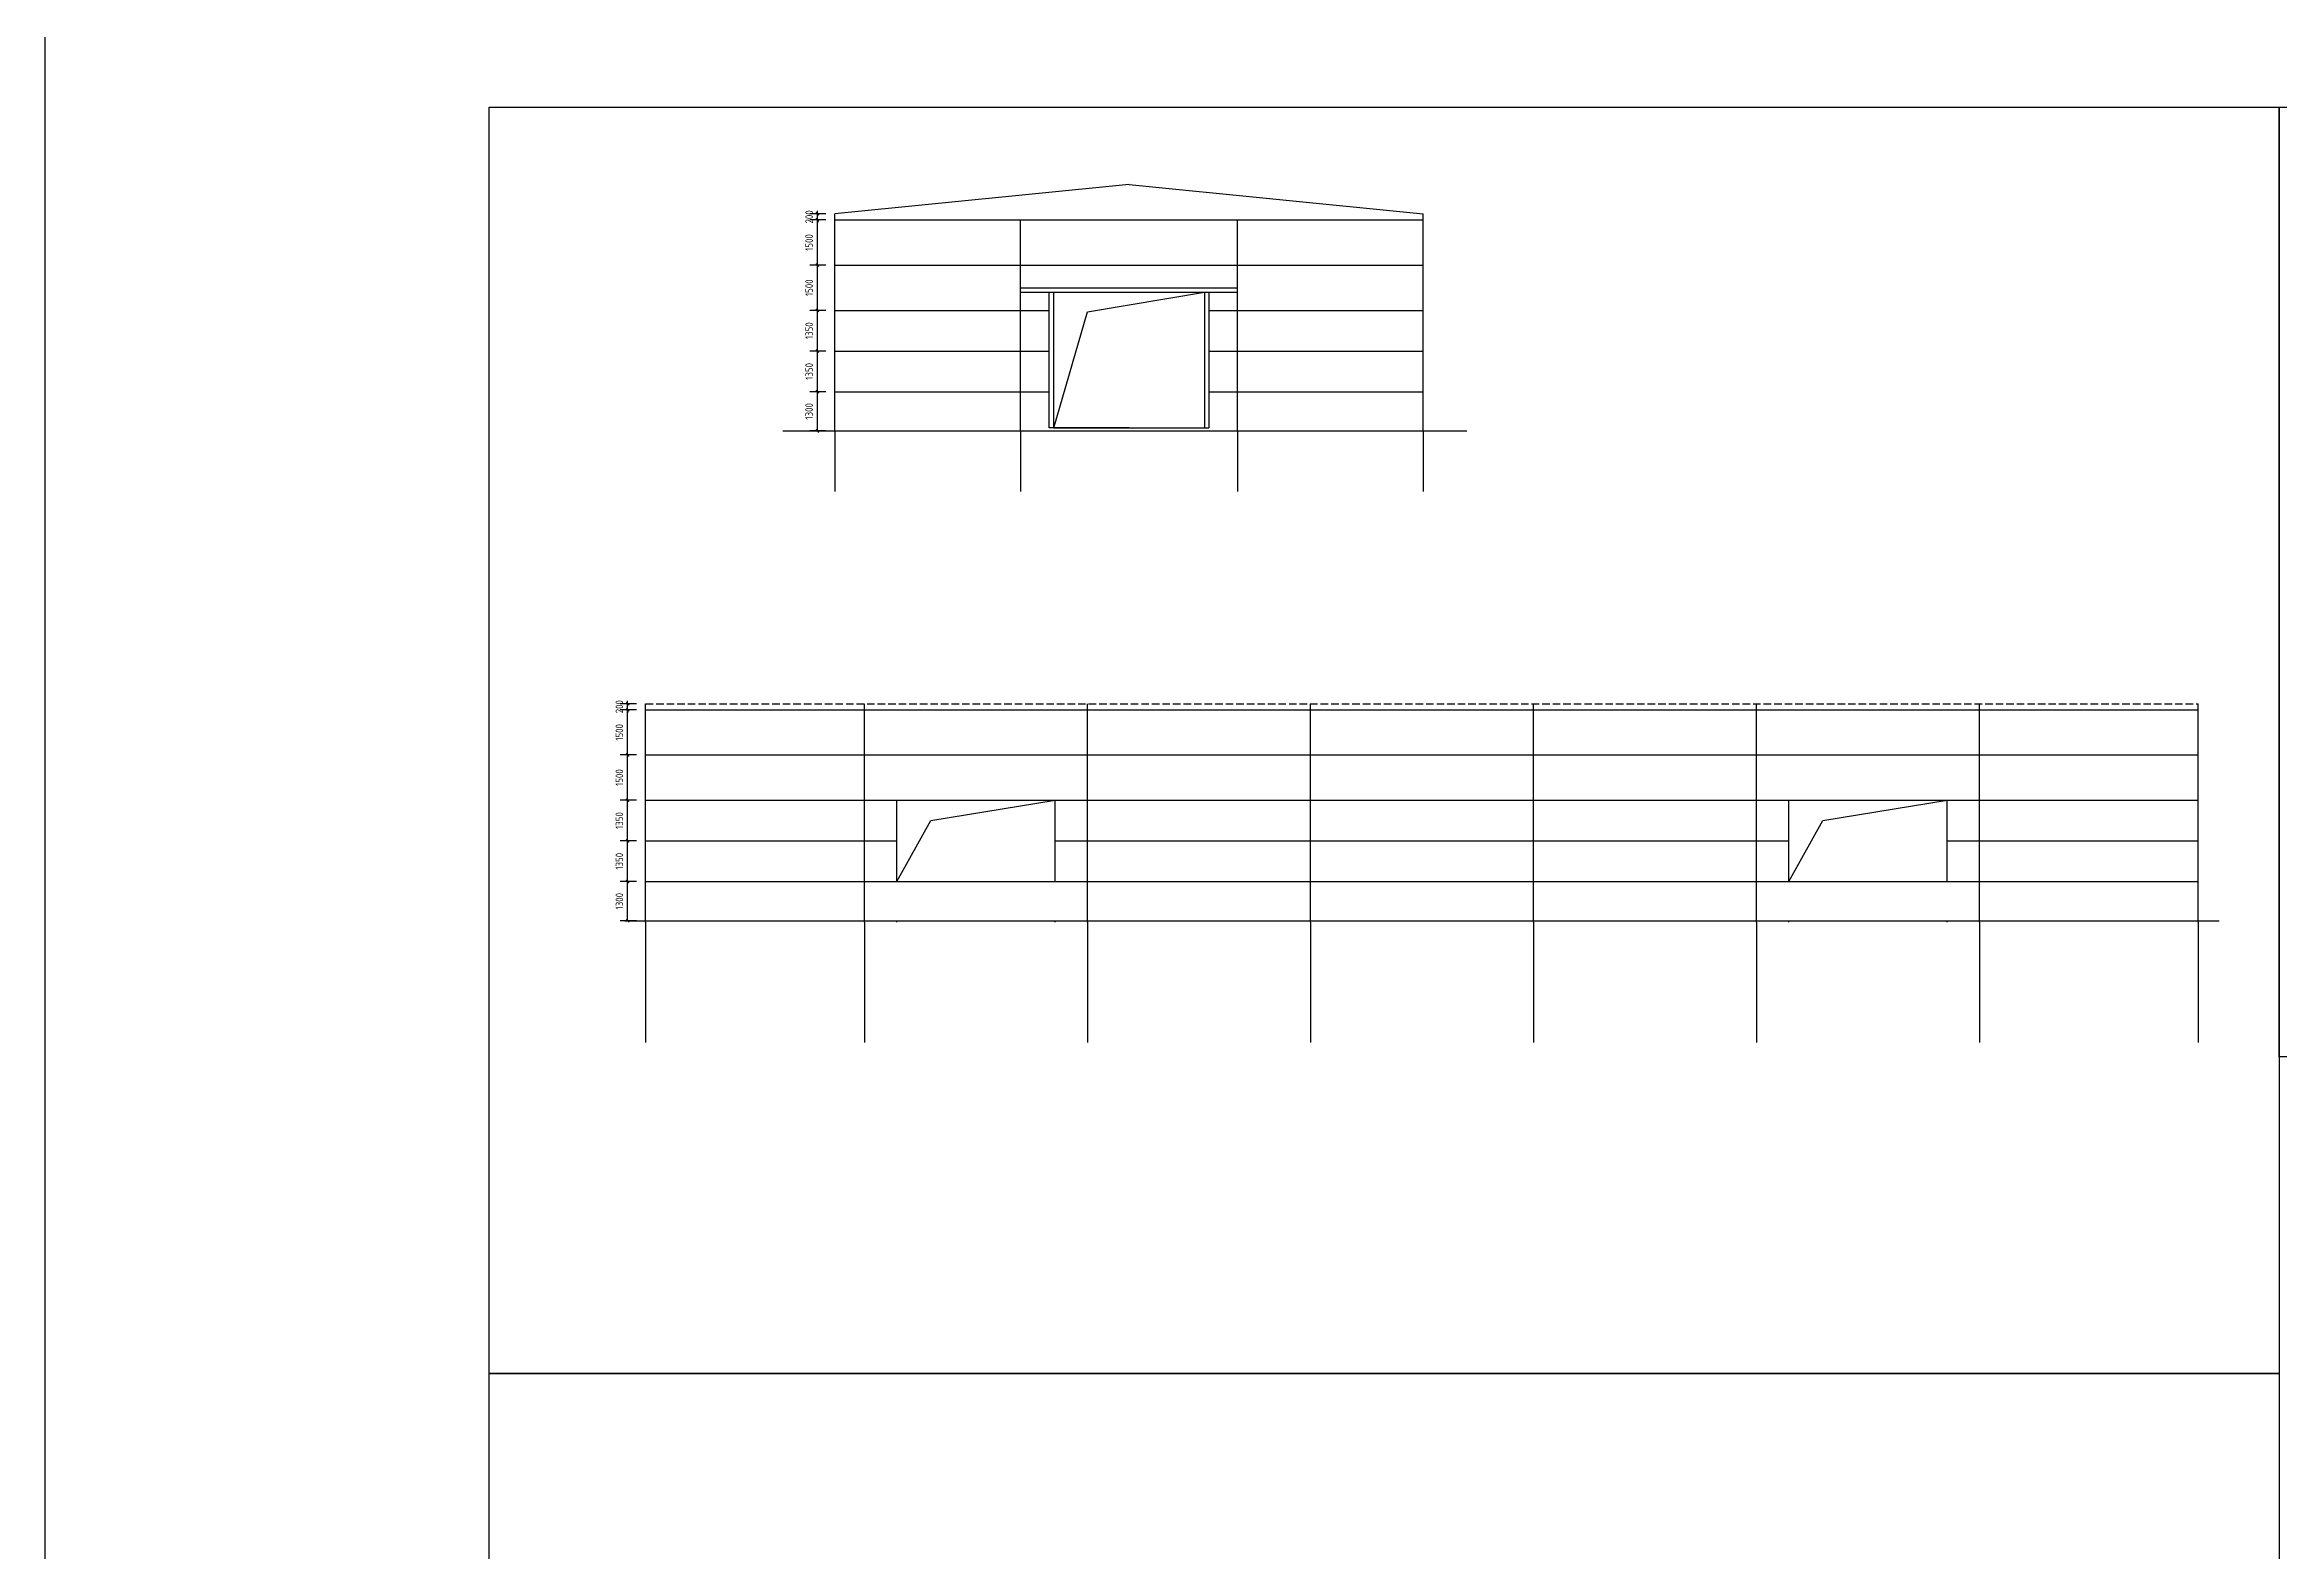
# Model space of a CAD drawing. Extents: x 810015 to 1451442, y -271755 to 145013.
# Drawn here: x 1023824 to 1097974, y 1030 to 51001 of the extents above; entities that cross this region are included whole.
import ezdxf

# ---------------------------------------------------------------- set-up
doc = ezdxf.new("R2010")
doc.units = 0
doc.header["$LTSCALE"] = 1000
doc.header["$MEASUREMENT"] = 0
doc.linetypes.add('DASH', pattern=[0.35, 0.25, -0.1])
doc.layers.add('AXIS', color=3, linetype='Continuous')
doc.layers.add('DOTE', color=1, linetype='Continuous')
doc.styles.get("Standard").update_dxf_attribs({"font": 'gbenor.shx', "bigfont": 'gbcbig.shx'})
doc.dimstyles.get("Standard").update_dxf_attribs({"dimscale": 100, "dimtxt": 2.5, "dimasz": 1, "dimexe": 2.5, "dimexo": 3, "dimgap": 1.5, "dimtad": 1, "dimdec": 0, "dimzin": 0, "dimdsep": 46, "dimtxsty": 'Standard', "dimblk": 'ARCHTICK', "dimcen": 0.09, "dimadec": 0, "dimazin": 0, "dimtfac": 1, "dimtdec": 0, "dimtix": 1, "dimtmove": 2, "dimatfit": 3, "dimfxl": 1, "dimtolj": 1, "dimtzin": 0, "dimarcsym": 0})

# ---------------------------------------------------------------- blocks, each defined once
blk = doc.blocks.new('_ArchTick')
at = {"color": 0, "linetype": 'ByBlock', "const_width": 0.4}
blk.add_lwpolyline([(-0.5, -0.5), (0.5, 0.5)], dxfattribs=at)
blk = doc.blocks.new('*D498')
at = {"color": 0, "lineweight": -2}
for p, q in [((1049745, 39490), (1049215, 39490)), ((1049465, 38190), (1049465, 39490)), ((1049745, 38190), (1049215, 38190))]:
    blk.add_line(p, q, dxfattribs=at)
at = {"layer": 'Defpoints', "color": 0}
for p in [(1049465, 39490), (1050045, 39490), (1050045, 38190)]:
    blk.add_point(p, dxfattribs=at)
at = {"color": 0, "lineweight": -2, "xscale": 100, "yscale": 100, "zscale": 100}
for p, rotation in [((1049465, 39490), 90), ((1049465, 38190), 270)]:
    blk.add_blockref('_ArchTick', p, dxfattribs=dict(at, rotation=rotation))
at = {"color": 0, "insert": (1049190, 38840), "char_height": 250, "attachment_point": 5, "rotation": 90}
blk.add_mtext('\\A1;1300', dxfattribs=at)
blk = doc.blocks.new('*D499')
at = {"color": 0, "lineweight": -2}
for p, q in [((1049745, 40840), (1049215, 40840)), ((1049465, 39490), (1049465, 40840)), ((1049745, 39490), (1049215, 39490))]:
    blk.add_line(p, q, dxfattribs=at)
at = {"layer": 'Defpoints', "color": 0}
for p in [(1049465, 40840), (1050045, 40840), (1050045, 39490)]:
    blk.add_point(p, dxfattribs=at)
at = {"color": 0, "lineweight": -2, "xscale": 100, "yscale": 100, "zscale": 100}
for p, rotation in [((1049465, 40840), 90), ((1049465, 39490), 270)]:
    blk.add_blockref('_ArchTick', p, dxfattribs=dict(at, rotation=rotation))
at = {"color": 0, "insert": (1049190, 40165), "char_height": 250, "attachment_point": 5, "rotation": 90}
blk.add_mtext('\\A1;1350', dxfattribs=at)
blk = doc.blocks.new('*D500')
at = {"color": 0, "lineweight": -2}
for p, q in [((1049745, 42190), (1049215, 42190)), ((1049465, 40840), (1049465, 42190)), ((1049745, 40840), (1049215, 40840))]:
    blk.add_line(p, q, dxfattribs=at)
at = {"layer": 'Defpoints', "color": 0}
for p in [(1049465, 42190), (1050045, 42190), (1050045, 40840)]:
    blk.add_point(p, dxfattribs=at)
at = {"color": 0, "lineweight": -2, "xscale": 100, "yscale": 100, "zscale": 100}
for p, rotation in [((1049465, 42190), 90), ((1049465, 40840), 270)]:
    blk.add_blockref('_ArchTick', p, dxfattribs=dict(at, rotation=rotation))
at = {"color": 0, "insert": (1049190, 41515), "char_height": 250, "attachment_point": 5, "rotation": 90}
blk.add_mtext('\\A1;1350', dxfattribs=at)
blk = doc.blocks.new('*D501')
at = {"color": 0, "lineweight": -2}
for p, q in [((1049745, 43690), (1049215, 43690)), ((1049465, 42190), (1049465, 43690)), ((1049745, 42190), (1049215, 42190))]:
    blk.add_line(p, q, dxfattribs=at)
at = {"layer": 'Defpoints', "color": 0}
for p in [(1049465, 43690), (1050045, 43690), (1050045, 42190)]:
    blk.add_point(p, dxfattribs=at)
at = {"color": 0, "lineweight": -2, "xscale": 100, "yscale": 100, "zscale": 100}
for p, rotation in [((1049465, 43690), 90), ((1049465, 42190), 270)]:
    blk.add_blockref('_ArchTick', p, dxfattribs=dict(at, rotation=rotation))
at = {"color": 0, "insert": (1049190, 42940), "char_height": 250, "attachment_point": 5, "rotation": 90}
blk.add_mtext('\\A1;1500', dxfattribs=at)
blk = doc.blocks.new('*D502')
at = {"color": 0, "lineweight": -2}
for p, q in [((1049745, 45190), (1049215, 45190)), ((1049465, 43690), (1049465, 45190)), ((1049745, 43690), (1049215, 43690))]:
    blk.add_line(p, q, dxfattribs=at)
at = {"layer": 'Defpoints', "color": 0}
for p in [(1049465, 45190), (1050045, 45190), (1050045, 43690)]:
    blk.add_point(p, dxfattribs=at)
at = {"color": 0, "lineweight": -2, "xscale": 100, "yscale": 100, "zscale": 100}
for p, rotation in [((1049465, 45190), 90), ((1049465, 43690), 270)]:
    blk.add_blockref('_ArchTick', p, dxfattribs=dict(at, rotation=rotation))
at = {"color": 0, "insert": (1049190, 44440), "char_height": 250, "attachment_point": 5, "rotation": 90}
blk.add_mtext('\\A1;1500', dxfattribs=at)
blk = doc.blocks.new('*D503')
at = {"color": 0, "lineweight": -2}
for p, q in [((1049745, 45390), (1049215, 45390)), ((1049465, 45390), (1049465, 45490)), ((1049465, 45190), (1049465, 45390)), ((1049745, 45190), (1049215, 45190)), ((1049465, 45190), (1049465, 45090))]:
    blk.add_line(p, q, dxfattribs=at)
at = {"layer": 'Defpoints', "color": 0}
for p in [(1049465, 45390), (1050045, 45390), (1050045, 45190)]:
    blk.add_point(p, dxfattribs=at)
at = {"color": 0, "lineweight": -2, "xscale": 100, "yscale": 100, "zscale": 100}
for p, rotation in [((1049465, 45390), 270), ((1049465, 45190), 90)]:
    blk.add_blockref('_ArchTick', p, dxfattribs=dict(at, rotation=rotation))
at = {"color": 0, "insert": (1049190, 45290), "char_height": 250, "attachment_point": 5, "rotation": 90}
blk.add_mtext('\\A1;200', dxfattribs=at)
blk = doc.blocks.new('*D504')
at = {"layer": 'AXIS', "color": 0, "lineweight": -2}
for p, q in [((1043463, 23242), (1042918, 23242)), ((1043168, 21942), (1043168, 23242)), ((1043463, 21942), (1042918, 21942))]:
    blk.add_line(p, q, dxfattribs=at)
at = {"layer": 'Defpoints', "color": 0}
for p in [(1043168, 23242), (1043763, 23242), (1043763, 21942)]:
    blk.add_point(p, dxfattribs=at)
at = {"layer": 'AXIS', "color": 0, "lineweight": -2, "xscale": 100, "yscale": 100, "zscale": 100}
for p, rotation in [((1043168, 23242), 90), ((1043168, 21942), 270)]:
    blk.add_blockref('_ArchTick', p, dxfattribs=dict(at, rotation=rotation))
at = {"layer": 'AXIS', "color": 0, "insert": (1042893, 22592), "char_height": 250, "attachment_point": 5, "rotation": 90}
blk.add_mtext('\\A1;1300', dxfattribs=at)
blk = doc.blocks.new('*D505')
at = {"layer": 'AXIS', "color": 0, "lineweight": -2}
for p, q in [((1043463, 24592), (1042918, 24592)), ((1043168, 23242), (1043168, 24592)), ((1043463, 23242), (1042918, 23242))]:
    blk.add_line(p, q, dxfattribs=at)
at = {"layer": 'Defpoints', "color": 0}
for p in [(1043168, 24592), (1043763, 24592), (1043763, 23242)]:
    blk.add_point(p, dxfattribs=at)
at = {"layer": 'AXIS', "color": 0, "lineweight": -2, "xscale": 100, "yscale": 100, "zscale": 100}
for p, rotation in [((1043168, 24592), 90), ((1043168, 23242), 270)]:
    blk.add_blockref('_ArchTick', p, dxfattribs=dict(at, rotation=rotation))
at = {"layer": 'AXIS', "color": 0, "insert": (1042893, 23917), "char_height": 250, "attachment_point": 5, "rotation": 90}
blk.add_mtext('\\A1;1350', dxfattribs=at)
blk = doc.blocks.new('*D506')
at = {"layer": 'AXIS', "color": 0, "lineweight": -2}
for p, q in [((1043463, 25942), (1042918, 25942)), ((1043168, 24592), (1043168, 25942)), ((1043463, 24592), (1042918, 24592))]:
    blk.add_line(p, q, dxfattribs=at)
at = {"layer": 'Defpoints', "color": 0}
for p in [(1043168, 25942), (1043763, 25942), (1043763, 24592)]:
    blk.add_point(p, dxfattribs=at)
at = {"layer": 'AXIS', "color": 0, "lineweight": -2, "xscale": 100, "yscale": 100, "zscale": 100}
for p, rotation in [((1043168, 25942), 90), ((1043168, 24592), 270)]:
    blk.add_blockref('_ArchTick', p, dxfattribs=dict(at, rotation=rotation))
at = {"layer": 'AXIS', "color": 0, "insert": (1042893, 25267), "char_height": 250, "attachment_point": 5, "rotation": 90}
blk.add_mtext('\\A1;1350', dxfattribs=at)
blk = doc.blocks.new('*D507')
at = {"layer": 'AXIS', "color": 0, "lineweight": -2}
for p, q in [((1043463, 27442), (1042918, 27442)), ((1043168, 25942), (1043168, 27442)), ((1043463, 25942), (1042918, 25942))]:
    blk.add_line(p, q, dxfattribs=at)
at = {"layer": 'Defpoints', "color": 0}
for p in [(1043168, 27442), (1043763, 27442), (1043763, 25942)]:
    blk.add_point(p, dxfattribs=at)
at = {"layer": 'AXIS', "color": 0, "lineweight": -2, "xscale": 100, "yscale": 100, "zscale": 100}
for p, rotation in [((1043168, 27442), 90), ((1043168, 25942), 270)]:
    blk.add_blockref('_ArchTick', p, dxfattribs=dict(at, rotation=rotation))
at = {"layer": 'AXIS', "color": 0, "insert": (1042893, 26692), "char_height": 250, "attachment_point": 5, "rotation": 90}
blk.add_mtext('\\A1;1500', dxfattribs=at)
blk = doc.blocks.new('*D508')
at = {"layer": 'AXIS', "color": 0, "lineweight": -2}
for p, q in [((1043463, 28942), (1042918, 28942)), ((1043168, 27442), (1043168, 28942)), ((1043463, 27442), (1042918, 27442))]:
    blk.add_line(p, q, dxfattribs=at)
at = {"layer": 'Defpoints', "color": 0}
for p in [(1043168, 28942), (1043763, 28942), (1043763, 27442)]:
    blk.add_point(p, dxfattribs=at)
at = {"layer": 'AXIS', "color": 0, "lineweight": -2, "xscale": 100, "yscale": 100, "zscale": 100}
for p, rotation in [((1043168, 28942), 90), ((1043168, 27442), 270)]:
    blk.add_blockref('_ArchTick', p, dxfattribs=dict(at, rotation=rotation))
at = {"layer": 'AXIS', "color": 0, "insert": (1042893, 28192), "char_height": 250, "attachment_point": 5, "rotation": 90}
blk.add_mtext('\\A1;1500', dxfattribs=at)
blk = doc.blocks.new('*D509')
at = {"layer": 'AXIS', "color": 0, "lineweight": -2}
for p, q in [((1043463, 29142), (1042918, 29142)), ((1043463, 28942), (1042918, 28942)), ((1043168, 29142), (1043168, 29242)), ((1043168, 28942), (1043168, 29142)), ((1043168, 28942), (1043168, 28842))]:
    blk.add_line(p, q, dxfattribs=at)
at = {"layer": 'Defpoints', "color": 0}
for p in [(1043168, 29142), (1043763, 29142), (1043763, 28942)]:
    blk.add_point(p, dxfattribs=at)
at = {"layer": 'AXIS', "color": 0, "lineweight": -2, "xscale": 100, "yscale": 100, "zscale": 100}
for p, rotation in [((1043168, 29142), 270), ((1043168, 28942), 90)]:
    blk.add_blockref('_ArchTick', p, dxfattribs=dict(at, rotation=rotation))
at = {"layer": 'AXIS', "color": 0, "insert": (1042893, 29042), "char_height": 250, "attachment_point": 5, "rotation": 90}
blk.add_mtext('\\A1;200', dxfattribs=at)

msp = doc.modelspace()

# ---------------------------------------------------------------- linework, layer by layer
for p, q in [((1023823.7, 145013.1), (1023823.7, -271755.3)), ((1023823.7, 145013.1), (1023823.7, -271755.3)), ((1023823.7, 93013.1), (1023823.7, -191755.3)), ((1059805.2, 46365.8), (1050045.2, 45389.8)), ((1059805.2, 46365.8), (1069565.2, 45389.8)), ((1056205.2, 42939.8), (1063405.2, 42939.8)), ((1056205.2, 42789.8), (1063405.2, 42789.8)), ((1057155.2, 38289.8), (1057155.2, 42789.8)), ((1057305.2, 38289.8), (1057305.2, 42789.8)), ((1058430.1, 42140.3), (1062305.2, 42789.8)), ((1062305.2, 42789.8), (1062305.2, 38289.8)), ((1062455.2, 42789.8), (1062455.2, 38289.8)), ((1057305.2, 38289.8), (1058430.1, 42140.3)), ((1048313.7, 38189.8), (1071012.8, 38189.8)), ((1059805.2, 38289.8), (1057155.2, 38289.8)), ((1057305.2, 38289.8), (1062455.2, 38289.8)), ((1052098.4, 23241.9), (1053223.7, 25271.9)), ((1053223.7, 25271.9), (1057348.4, 25941.9)), ((1081698.4, 23241.9), (1082823.7, 25271.9)), ((1082823.7, 25271.9), (1086948.4, 25941.9)), ((1043070.9, 21941.9), (1095975.4, 21941.9))]:
    msp.add_line(p, q)
at = {"color": 2}
for p, q in [((1050045.2, 45189.8), (1069565.2, 45189.8)), ((1050045.2, 43689.8), (1069565.2, 43689.8)), ((1050045.2, 42189.8), (1057155.2, 42189.8)), ((1062455.2, 42189.8), (1069565.2, 42189.8)), ((1050045.2, 40839.8), (1057155.2, 40839.8)), ((1062455.2, 40839.8), (1069565.2, 40839.8)), ((1050045.2, 39489.8), (1057155.2, 39489.8)), ((1062455.2, 39489.8), (1069565.2, 39489.8)), ((1043763.4, 28941.9), (1095283.4, 28941.9)), ((1043763.4, 27441.9), (1095283.4, 27441.9)), ((1043763.4, 25941.9), (1095283.4, 25941.9)), ((1043763.4, 24591.9), (1052098.4, 24591.9)), ((1057348.4, 24591.9), (1081698.4, 24591.9)), ((1086948.4, 24591.9), (1095283.4, 24591.9)), ((1043763.4, 23241.9), (1095283.4, 23241.9))]:
    msp.add_line(p, q, dxfattribs=at)
at = {"color": 1, "linetype": 'DASH'}
msp.add_line((1043763.4, 29141.9), (1095283.4, 29141.9), dxfattribs=at)
for points in [[(1038574.1, 48925.9), (1097974.1, 48925.9), (1097974.1, 6925.9), (1038574.1, 6925.9)], [(1097974.1, 48925.9), (1142524.1, 48925.9), (1142524.1, 17425.9), (1097974.1, 17425.9)], [(1038574.1, 6925.9), (1097974.1, 6925.9), (1097974.1, -35074.1), (1038574.1, -35074.1)]]:
    msp.add_lwpolyline(points, close=True)
at = {"layer": 'AXIS'}
for p, q in [((1050045.2, 38183.3), (1050045.2, 36183.3)), ((1056205.2, 38183.3), (1056205.2, 36183.3)), ((1063405.2, 38183.3), (1063405.2, 36183.3)), ((1069565.2, 38183.3), (1069565.2, 36183.3)), ((1043763.4, 21901.7), (1043763.4, 17901.7)), ((1051023.4, 21901.7), (1051023.4, 17901.7)), ((1058423.4, 21901.7), (1058423.4, 17901.7)), ((1065823.4, 21901.7), (1065823.4, 17901.7)), ((1073223.4, 21901.7), (1073223.4, 17901.7)), ((1080623.4, 21901.7), (1080623.4, 17901.7)), ((1088023.4, 21901.7), (1088023.4, 17901.7)), ((1095283.4, 21901.7), (1095283.4, 17901.7))]:
    msp.add_line(p, q, dxfattribs=at)
at = {"layer": 'DOTE'}
for p, q in [((1050045.2, 38183.3), (1050045.2, 45389.8)), ((1069565.2, 38183.3), (1069565.2, 45389.8)), ((1056205.2, 38183.3), (1056205.2, 45189.8)), ((1063405.2, 38183.3), (1063405.2, 45189.8)), ((1043763.4, 21901.7), (1043763.4, 29141.9)), ((1051023.4, 21901.7), (1051023.4, 29141.9)), ((1058423.4, 21901.7), (1058423.4, 29141.9)), ((1065823.4, 21901.7), (1065823.4, 29141.9)), ((1073223.4, 21901.7), (1073223.4, 29141.9)), ((1080623.4, 21901.7), (1080623.4, 29141.9)), ((1088023.4, 21901.7), (1088023.4, 29141.9)), ((1095283.4, 21901.7), (1095283.4, 29141.9)), ((1052098.4, 21901.7), (1052098.4, 21941.9)), ((1057348.4, 21901.7), (1057348.4, 21941.9)), ((1081698.4, 21901.7), (1081698.4, 21941.9)), ((1086948.4, 21901.7), (1086948.4, 21941.9))]:
    msp.add_line(p, q, dxfattribs=at)
at = {"layer": 'DOTE', "color": 0}
for p, q in [((1052098.4, 23241.9), (1052098.4, 25941.9)), ((1057348.4, 23241.9), (1057348.4, 25941.9)), ((1081698.4, 23241.9), (1081698.4, 25941.9)), ((1086948.4, 23241.9), (1086948.4, 25941.9))]:
    msp.add_line(p, q, dxfattribs=at)

# ---------------------------------------------------------------- dimensions: what is measured, and where the dimension line sits
at = {"color": 3}
for base, p1, p2, picture, middle in [((1049465.2, 45389.8), (1050045.2, 45189.8), (1050045.2, 45389.8), '*D503', (1049190.2, 45289.8)), ((1049465.2, 45189.8), (1050045.2, 43689.8), (1050045.2, 45189.8), '*D502', (1049190.2, 44439.8)), ((1049465.2, 43689.8), (1050045.2, 42189.8), (1050045.2, 43689.8), '*D501', (1049190.2, 42939.8)), ((1049465.2, 42189.8), (1050045.2, 40839.8), (1050045.2, 42189.8), '*D500', (1049190.2, 41514.8)), ((1049465.2, 40839.8), (1050045.2, 39489.8), (1050045.2, 40839.8), '*D499', (1049190.2, 40164.8)), ((1049465.2, 39489.8), (1050045.2, 38189.8), (1050045.2, 39489.8), '*D498', (1049190.2, 38839.8))]:
    dim = msp.add_linear_dim(base=base, p1=p1, p2=p2, angle=90, dimstyle='Standard', dxfattribs=at)
    dim.commit()
    dim.dimension.update_dxf_attribs({"geometry": picture, "text_midpoint": middle})
at = {"layer": 'AXIS'}
for base, p1, p2, picture, middle in [((1043168.1, 29141.9), (1043763.4, 28941.9), (1043763.4, 29141.9), '*D509', (1042893.1, 29041.9)), ((1043168.1, 28941.9), (1043763.4, 27441.9), (1043763.4, 28941.9), '*D508', (1042893.1, 28191.9)), ((1043168.1, 27441.9), (1043763.4, 25941.9), (1043763.4, 27441.9), '*D507', (1042893.1, 26691.9)), ((1043168.1, 25941.9), (1043763.4, 24591.9), (1043763.4, 25941.9), '*D506', (1042893.1, 25266.9)), ((1043168.1, 24591.9), (1043763.4, 23241.9), (1043763.4, 24591.9), '*D505', (1042893.1, 23916.9)), ((1043168.1, 23241.9), (1043763.4, 21941.9), (1043763.4, 23241.9), '*D504', (1042893.1, 22591.9))]:
    dim = msp.add_linear_dim(base=base, p1=p1, p2=p2, angle=90, dimstyle='Standard', dxfattribs=at)
    dim.commit()
    dim.dimension.update_dxf_attribs({"geometry": picture, "text_midpoint": middle})

doc.saveas('drawing.dxf')
